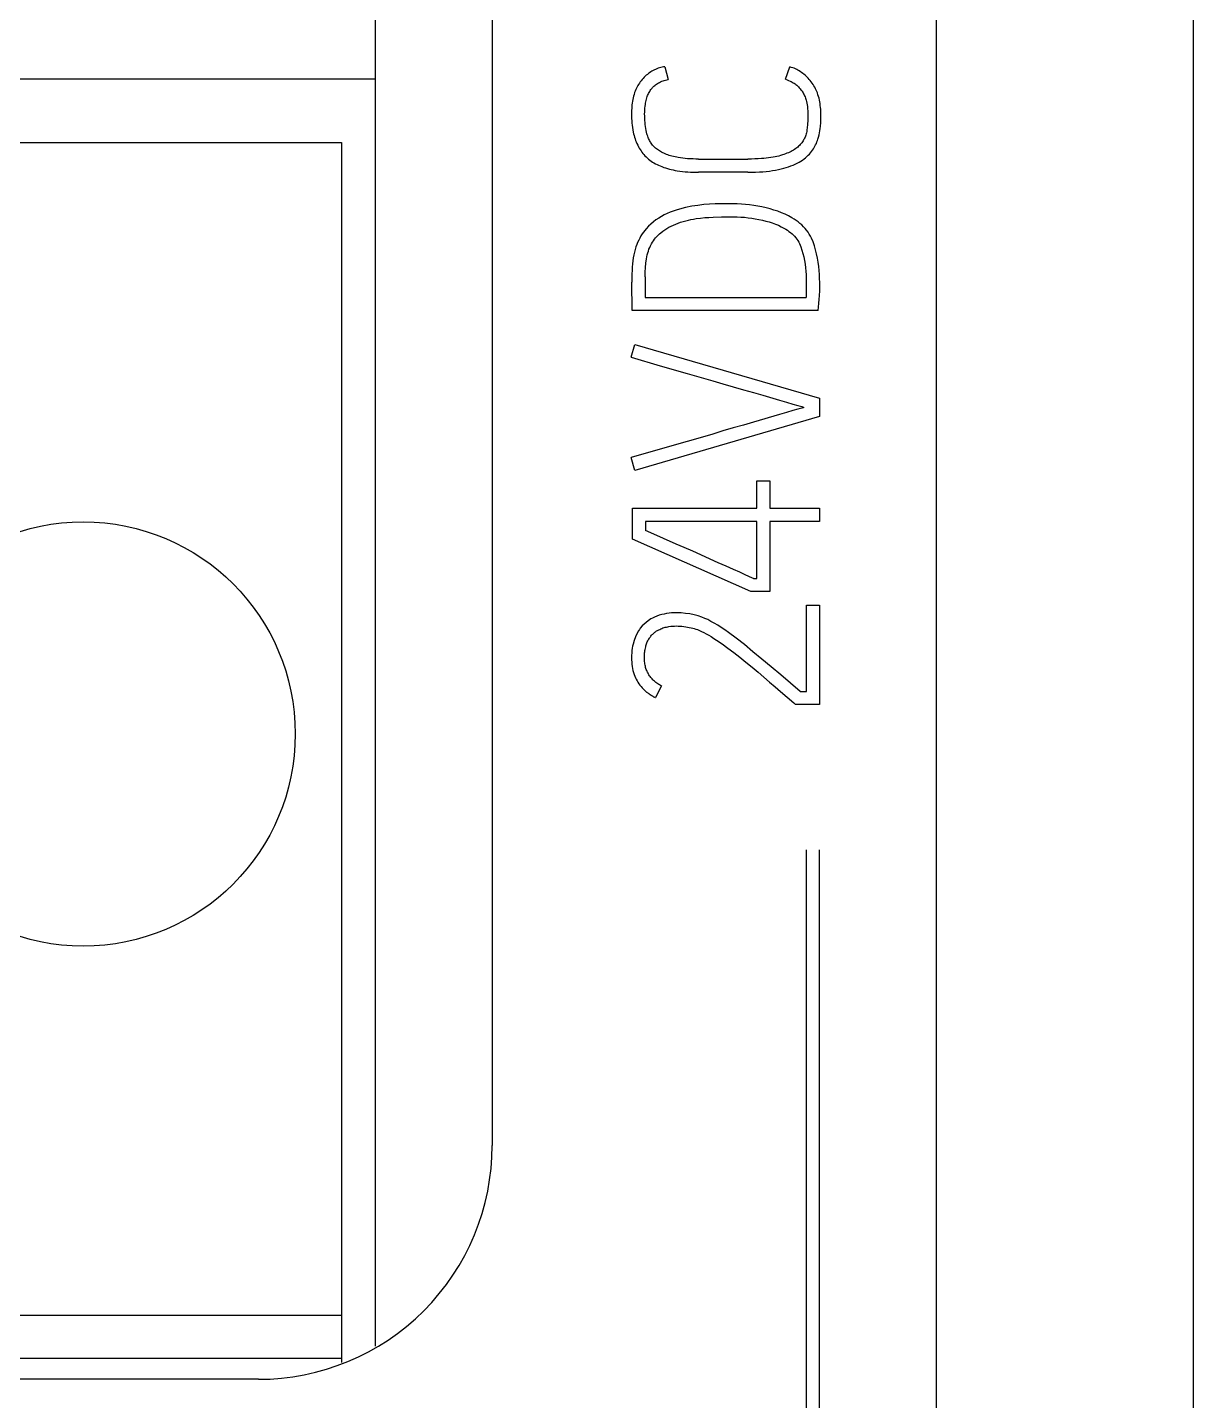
# Model space of a CAD drawing. Extents: x 867151 to 1787449, y -2071112 to -1028603.
# Drawn here: x 871248.47 to 871258.45, y -1032634.51 to -1032622.77 of the extents above; entities that cross this region are included whole.
import ezdxf

# ---------------------------------------------------------------- set-up
doc = ezdxf.new("R2010")
doc.units = 0
doc.header["$LTSCALE"] = 4
doc.header["$MEASUREMENT"] = 0
doc.layers.get('0').update_dxf_attribs({"linetype": 'CONTINUOUS'})
doc.layers.add('20000_FRONT_O', color=7, linetype='CONTINUOUS')

# ---------------------------------------------------------------- blocks, each defined once
blk = doc.blocks.new('A$C36C17930')
at = {"layer": '20000_FRONT_O', "color": 7, "linetype": 'Continuous'}
for p, q in [((45.001, 0.4), (45.001, 99.6)), ((39.001, 93.597), (39.001, 75.1)), ((42.801, 59.815), (42.801, 93.173)), ((38.001, 73.382), (38.001, 86.03)), ((38.001, 84.22), (9.001, 84.22)), ((40.283, 84.218), (40.275, 84.208)), ((40.292, 84.228), (40.283, 84.218)), ((40.301, 84.237), (40.292, 84.228)), ((40.31, 84.246), (40.301, 84.237)), ((40.319, 84.255), (40.31, 84.246)), ((40.329, 84.262), (40.319, 84.255)), ((40.338, 84.27), (40.329, 84.262)), ((40.347, 84.276), (40.338, 84.27)), ((40.357, 84.283), (40.347, 84.276)), ((40.367, 84.289), (40.357, 84.283)), ((40.377, 84.295), (40.367, 84.289)), ((40.388, 84.3), (40.377, 84.295)), ((40.398, 84.305), (40.388, 84.3)), ((40.409, 84.31), (40.398, 84.305)), ((40.42, 84.314), (40.409, 84.31)), ((40.432, 84.318), (40.42, 84.314)), ((40.443, 84.321), (40.432, 84.318)), ((40.455, 84.324), (40.443, 84.321)), ((40.467, 84.326), (40.455, 84.324)), ((40.479, 84.328), (40.467, 84.326)), ((40.479, 84.328), (40.505, 84.219)), ((40.484, 84.214), (40.494, 84.217)), ((40.494, 84.217), (40.505, 84.219)), ((41.51, 84.222), (41.548, 84.326)), ((41.51, 84.222), (41.524, 84.217)), ((41.524, 84.217), (41.537, 84.211)), ((41.56, 84.322), (41.548, 84.326)), ((41.572, 84.318), (41.56, 84.322)), ((41.583, 84.314), (41.572, 84.318)), ((41.595, 84.309), (41.583, 84.314)), ((41.606, 84.304), (41.595, 84.309)), ((41.617, 84.298), (41.606, 84.304)), ((41.627, 84.292), (41.617, 84.298)), ((41.638, 84.285), (41.627, 84.292)), ((41.648, 84.278), (41.638, 84.285)), ((41.658, 84.271), (41.648, 84.278)), ((41.667, 84.264), (41.658, 84.271)), ((41.677, 84.256), (41.667, 84.264)), ((41.686, 84.248), (41.677, 84.256)), ((41.695, 84.239), (41.686, 84.248)), ((41.704, 84.229), (41.695, 84.239)), ((41.714, 84.219), (41.704, 84.229)), ((41.722, 84.209), (41.714, 84.219)), ((40.219, 84.106), (40.214, 84.091)), ((40.224, 84.12), (40.219, 84.106)), ((40.229, 84.132), (40.224, 84.12)), ((40.234, 84.143), (40.229, 84.132)), ((40.24, 84.155), (40.234, 84.143)), ((40.247, 84.166), (40.24, 84.155)), ((40.253, 84.177), (40.247, 84.166)), ((40.26, 84.188), (40.253, 84.177)), ((40.268, 84.198), (40.26, 84.188)), ((40.275, 84.208), (40.268, 84.198)), ((40.334, 84.09), (40.338, 84.099)), ((40.338, 84.099), (40.343, 84.108)), ((40.343, 84.108), (40.348, 84.117)), ((40.348, 84.117), (40.353, 84.125)), ((40.353, 84.125), (40.358, 84.132)), ((40.358, 84.132), (40.363, 84.138)), ((40.363, 84.138), (40.368, 84.144)), ((40.368, 84.144), (40.373, 84.15)), ((40.373, 84.15), (40.379, 84.156)), ((40.379, 84.156), (40.385, 84.161)), ((40.385, 84.161), (40.391, 84.167)), ((40.391, 84.167), (40.399, 84.173)), ((40.399, 84.173), (40.407, 84.179)), ((40.407, 84.179), (40.416, 84.184)), ((40.416, 84.184), (40.424, 84.189)), ((40.424, 84.189), (40.433, 84.194)), ((40.433, 84.194), (40.442, 84.198)), ((40.442, 84.198), (40.452, 84.203)), ((40.452, 84.203), (40.463, 84.207)), ((40.463, 84.207), (40.473, 84.21)), ((40.473, 84.21), (40.484, 84.214)), ((41.537, 84.211), (41.55, 84.205)), ((41.55, 84.205), (41.559, 84.201)), ((41.559, 84.201), (41.568, 84.196)), ((41.568, 84.196), (41.576, 84.191)), ((41.576, 84.191), (41.584, 84.186)), ((41.584, 84.186), (41.592, 84.181)), ((41.592, 84.181), (41.599, 84.176)), ((41.599, 84.176), (41.606, 84.17)), ((41.606, 84.17), (41.613, 84.164)), ((41.613, 84.164), (41.621, 84.156)), ((41.621, 84.156), (41.628, 84.148)), ((41.628, 84.148), (41.636, 84.14)), ((41.636, 84.14), (41.642, 84.131)), ((41.642, 84.131), (41.649, 84.123)), ((41.649, 84.123), (41.655, 84.114)), ((41.655, 84.114), (41.66, 84.105)), ((41.66, 84.105), (41.665, 84.096)), ((41.731, 84.198), (41.722, 84.209)), ((41.739, 84.187), (41.731, 84.198)), ((41.746, 84.176), (41.739, 84.187)), ((41.753, 84.164), (41.746, 84.176)), ((41.76, 84.152), (41.753, 84.164)), ((41.767, 84.14), (41.76, 84.152)), ((41.772, 84.128), (41.767, 84.14)), ((41.778, 84.116), (41.772, 84.128)), ((41.783, 84.103), (41.778, 84.116)), ((41.788, 84.088), (41.783, 84.103)), ((40.195, 83.986), (40.194, 83.97)), ((40.196, 84.001), (40.195, 83.986)), ((40.198, 84.016), (40.196, 84.001)), ((40.2, 84.032), (40.198, 84.016)), ((40.203, 84.047), (40.2, 84.032)), ((40.206, 84.062), (40.203, 84.047)), ((40.21, 84.077), (40.206, 84.062)), ((40.214, 84.091), (40.21, 84.077)), ((40.307, 83.973), (40.309, 83.989)), ((40.309, 83.989), (40.311, 84.005)), ((40.311, 84.005), (40.313, 84.016)), ((40.313, 84.016), (40.315, 84.027)), ((40.315, 84.027), (40.317, 84.039)), ((40.317, 84.039), (40.32, 84.05)), ((40.32, 84.05), (40.323, 84.061)), ((40.323, 84.061), (40.327, 84.072)), ((40.327, 84.072), (40.33, 84.081)), ((40.33, 84.081), (40.334, 84.09)), ((41.665, 84.096), (41.67, 84.087)), ((41.67, 84.087), (41.674, 84.078)), ((41.674, 84.078), (41.678, 84.069)), ((41.678, 84.069), (41.682, 84.06)), ((41.682, 84.06), (41.685, 84.05)), ((41.685, 84.05), (41.688, 84.041)), ((41.688, 84.041), (41.69, 84.031)), ((41.69, 84.031), (41.693, 84.017)), ((41.693, 84.017), (41.696, 84.002)), ((41.696, 84.002), (41.697, 83.987)), ((41.697, 83.987), (41.699, 83.973)), ((41.793, 84.073), (41.788, 84.088)), ((41.797, 84.058), (41.793, 84.073)), ((41.8, 84.043), (41.797, 84.058)), ((41.803, 84.027), (41.8, 84.043)), ((41.806, 84.012), (41.803, 84.027)), ((41.808, 83.996), (41.806, 84.012)), ((41.809, 83.98), (41.808, 83.996)), ((41.811, 83.965), (41.809, 83.98)), ((40.193, 83.955), (40.192, 83.94)), ((40.192, 83.94), (40.192, 83.924)), ((40.192, 83.924), (40.192, 83.905)), ((40.192, 83.905), (40.193, 83.885)), ((40.194, 83.97), (40.193, 83.955)), ((40.193, 83.885), (40.194, 83.865)), ((40.194, 83.865), (40.196, 83.846)), ((40.305, 83.924), (40.306, 83.94)), ((40.306, 83.906), (40.305, 83.924)), ((40.306, 83.957), (40.307, 83.973)), ((40.306, 83.94), (40.306, 83.957)), ((40.306, 83.887), (40.306, 83.906)), ((40.307, 83.868), (40.306, 83.887)), ((40.309, 83.851), (40.307, 83.868)), ((41.7, 83.874), (41.698, 83.83)), ((41.699, 83.973), (41.701, 83.945)), ((41.701, 83.896), (41.7, 83.874)), ((41.701, 83.945), (41.701, 83.918)), ((41.701, 83.918), (41.701, 83.896)), ((41.812, 83.949), (41.811, 83.965)), ((41.811, 83.852), (41.812, 83.886)), ((41.812, 83.933), (41.812, 83.949)), ((41.812, 83.918), (41.812, 83.933)), ((41.812, 83.886), (41.812, 83.918)), ((40.196, 83.846), (40.198, 83.827)), ((40.198, 83.827), (40.2, 83.807)), ((40.2, 83.807), (40.204, 83.788)), ((40.204, 83.788), (40.207, 83.769)), ((40.207, 83.769), (40.211, 83.754)), ((40.211, 83.754), (40.214, 83.74)), ((40.31, 83.833), (40.309, 83.851)), ((40.312, 83.816), (40.31, 83.833)), ((40.315, 83.799), (40.312, 83.816)), ((40.318, 83.783), (40.315, 83.799)), ((40.321, 83.767), (40.318, 83.783)), ((40.324, 83.755), (40.321, 83.767)), ((40.327, 83.744), (40.324, 83.755)), ((41.687, 83.753), (41.684, 83.742)), ((41.69, 83.763), (41.687, 83.753)), ((41.692, 83.774), (41.69, 83.763)), ((41.694, 83.786), (41.692, 83.774)), ((41.696, 83.808), (41.694, 83.786)), ((41.698, 83.83), (41.696, 83.808)), ((41.798, 83.744), (41.802, 83.762)), ((41.802, 83.762), (41.805, 83.78)), ((41.805, 83.78), (41.807, 83.798)), ((41.807, 83.798), (41.809, 83.817)), ((41.809, 83.817), (41.811, 83.852)), ((9.291, 83.68), (37.711, 83.68)), ((37.711, 83.68), (37.711, 73.243)), ((40.214, 83.74), (40.218, 83.726)), ((40.218, 83.726), (40.223, 83.711)), ((40.223, 83.711), (40.228, 83.697)), ((40.228, 83.697), (40.233, 83.684)), ((40.233, 83.684), (40.239, 83.67)), ((40.239, 83.67), (40.246, 83.656)), ((40.246, 83.656), (40.252, 83.643)), ((40.252, 83.643), (40.259, 83.631)), ((40.259, 83.631), (40.266, 83.62)), ((40.331, 83.733), (40.327, 83.744)), ((40.335, 83.722), (40.331, 83.733)), ((40.339, 83.713), (40.335, 83.722)), ((40.343, 83.705), (40.339, 83.713)), ((40.347, 83.697), (40.343, 83.705)), ((40.352, 83.689), (40.347, 83.697)), ((40.356, 83.681), (40.352, 83.689)), ((40.362, 83.673), (40.356, 83.681)), ((40.367, 83.666), (40.362, 83.673)), ((40.373, 83.658), (40.367, 83.666)), ((40.379, 83.651), (40.373, 83.658)), ((40.385, 83.645), (40.379, 83.651)), ((40.392, 83.638), (40.385, 83.645)), ((40.399, 83.631), (40.392, 83.638)), ((40.407, 83.625), (40.399, 83.631)), ((41.598, 83.628), (41.588, 83.621)), ((41.607, 83.634), (41.598, 83.628)), ((41.615, 83.641), (41.607, 83.634)), ((41.622, 83.648), (41.615, 83.641)), ((41.63, 83.655), (41.622, 83.648)), ((41.637, 83.662), (41.63, 83.655)), ((41.643, 83.67), (41.637, 83.662)), ((41.649, 83.677), (41.643, 83.67)), ((41.655, 83.685), (41.649, 83.677)), ((41.66, 83.693), (41.655, 83.685)), ((41.665, 83.701), (41.66, 83.693)), ((41.669, 83.709), (41.665, 83.701)), ((41.673, 83.717), (41.669, 83.709)), ((41.677, 83.725), (41.673, 83.717)), ((41.681, 83.733), (41.677, 83.725)), ((41.684, 83.742), (41.681, 83.733)), ((41.749, 83.625), (41.756, 83.637)), ((41.756, 83.637), (41.762, 83.648)), ((41.762, 83.648), (41.768, 83.66)), ((41.768, 83.66), (41.774, 83.672)), ((41.774, 83.672), (41.779, 83.684)), ((41.779, 83.684), (41.784, 83.696)), ((41.784, 83.696), (41.788, 83.708)), ((41.788, 83.708), (41.793, 83.726)), ((41.793, 83.726), (41.798, 83.744)), ((40.266, 83.62), (40.274, 83.608)), ((40.274, 83.608), (40.282, 83.597)), ((40.282, 83.597), (40.29, 83.586)), ((40.29, 83.586), (40.299, 83.576)), ((40.299, 83.576), (40.308, 83.566)), ((40.308, 83.566), (40.318, 83.556)), ((40.318, 83.556), (40.328, 83.547)), ((40.328, 83.547), (40.338, 83.538)), ((40.338, 83.538), (40.35, 83.529)), ((40.35, 83.529), (40.361, 83.52)), ((40.361, 83.52), (40.373, 83.512)), ((40.373, 83.512), (40.385, 83.505)), ((40.415, 83.619), (40.407, 83.625)), ((40.423, 83.613), (40.415, 83.619)), ((40.431, 83.607), (40.423, 83.613)), ((40.441, 83.602), (40.431, 83.607)), ((40.45, 83.596), (40.441, 83.602)), ((40.46, 83.592), (40.45, 83.596)), ((40.469, 83.587), (40.46, 83.592)), ((40.48, 83.582), (40.469, 83.587)), ((40.491, 83.578), (40.48, 83.582)), ((40.502, 83.573), (40.491, 83.578)), ((40.514, 83.569), (40.502, 83.573)), ((40.525, 83.566), (40.514, 83.569)), ((40.538, 83.562), (40.525, 83.566)), ((40.552, 83.559), (40.538, 83.562)), ((40.565, 83.556), (40.552, 83.559)), ((40.579, 83.553), (40.565, 83.556)), ((40.592, 83.55), (40.579, 83.553)), ((40.613, 83.547), (40.592, 83.55)), ((40.633, 83.545), (40.613, 83.547)), ((40.653, 83.543), (40.633, 83.545)), ((40.673, 83.541), (40.653, 83.543)), ((40.697, 83.54), (40.673, 83.541)), ((40.72, 83.539), (40.697, 83.54)), ((40.744, 83.538), (40.72, 83.539)), ((40.767, 83.538), (40.744, 83.538)), ((40.767, 83.538), (41.189, 83.538)), ((41.218, 83.538), (41.189, 83.538)), ((41.247, 83.539), (41.218, 83.538)), ((41.277, 83.54), (41.247, 83.539)), ((41.306, 83.542), (41.277, 83.54)), ((41.326, 83.543), (41.306, 83.542)), ((41.346, 83.545), (41.326, 83.543)), ((41.365, 83.548), (41.346, 83.545)), ((41.385, 83.55), (41.365, 83.548)), ((41.405, 83.553), (41.385, 83.55)), ((41.421, 83.556), (41.405, 83.553)), ((41.437, 83.56), (41.421, 83.556)), ((41.452, 83.564), (41.437, 83.56)), ((41.468, 83.568), (41.452, 83.564)), ((41.484, 83.573), (41.468, 83.568)), ((41.497, 83.577), (41.484, 83.573)), ((41.51, 83.582), (41.497, 83.577)), ((41.522, 83.587), (41.51, 83.582)), ((41.535, 83.592), (41.522, 83.587)), ((41.547, 83.598), (41.535, 83.592)), ((41.558, 83.603), (41.547, 83.598)), ((41.568, 83.609), (41.558, 83.603)), ((41.578, 83.615), (41.568, 83.609)), ((41.588, 83.621), (41.578, 83.615)), ((41.61, 83.503), (41.627, 83.511)), ((41.627, 83.511), (41.642, 83.52)), ((41.642, 83.52), (41.656, 83.529)), ((41.656, 83.529), (41.67, 83.539)), ((41.67, 83.539), (41.682, 83.549)), ((41.682, 83.549), (41.694, 83.559)), ((41.694, 83.559), (41.705, 83.57)), ((41.705, 83.57), (41.715, 83.58)), ((41.715, 83.58), (41.725, 83.591)), ((41.725, 83.591), (41.733, 83.602)), ((41.733, 83.602), (41.741, 83.614)), ((41.741, 83.614), (41.749, 83.625)), ((40.385, 83.505), (40.398, 83.498)), ((40.398, 83.498), (40.411, 83.491)), ((40.411, 83.491), (40.424, 83.485)), ((40.424, 83.485), (40.437, 83.479)), ((40.437, 83.479), (40.452, 83.473)), ((40.452, 83.473), (40.468, 83.467)), ((40.468, 83.467), (40.484, 83.462)), ((40.484, 83.462), (40.5, 83.457)), ((40.5, 83.457), (40.517, 83.452)), ((40.517, 83.452), (40.533, 83.448)), ((40.533, 83.448), (40.55, 83.445)), ((40.55, 83.445), (40.566, 83.441)), ((40.566, 83.441), (40.583, 83.438)), ((40.583, 83.438), (40.606, 83.435)), ((40.606, 83.435), (40.629, 83.432)), ((40.629, 83.432), (40.652, 83.43)), ((40.652, 83.43), (40.675, 83.428)), ((40.675, 83.428), (40.698, 83.427)), ((40.698, 83.427), (40.721, 83.426)), ((40.721, 83.426), (40.744, 83.425)), ((40.744, 83.425), (40.767, 83.425)), ((41.189, 83.425), (40.767, 83.425)), ((41.189, 83.425), (41.221, 83.425)), ((41.221, 83.425), (41.254, 83.426)), ((41.254, 83.426), (41.287, 83.428)), ((41.287, 83.428), (41.316, 83.429)), ((41.316, 83.429), (41.345, 83.432)), ((41.345, 83.432), (41.374, 83.435)), ((41.374, 83.435), (41.4, 83.439)), ((41.4, 83.439), (41.425, 83.443)), ((41.425, 83.443), (41.451, 83.448)), ((41.451, 83.448), (41.473, 83.453)), ((41.473, 83.453), (41.495, 83.459)), ((41.495, 83.459), (41.517, 83.466)), ((41.517, 83.466), (41.537, 83.472)), ((41.537, 83.472), (41.557, 83.479)), ((41.557, 83.479), (41.576, 83.487)), ((41.576, 83.487), (41.593, 83.494)), ((41.593, 83.494), (41.61, 83.503)), ((40.449, 83.047), (40.425, 83.032)), ((40.473, 83.06), (40.449, 83.047)), ((40.498, 83.072), (40.473, 83.06)), ((40.523, 83.083), (40.498, 83.072)), ((40.549, 83.093), (40.523, 83.083)), ((40.575, 83.102), (40.549, 83.093)), ((40.602, 83.11), (40.575, 83.102)), ((40.655, 83.123), (40.602, 83.11)), ((40.708, 83.134), (40.655, 83.123)), ((40.76, 83.142), (40.708, 83.134)), ((40.811, 83.148), (40.76, 83.142)), ((40.86, 83.152), (40.811, 83.148)), ((40.855, 83.039), (40.892, 83.042)), ((40.908, 83.154), (40.86, 83.152)), ((40.892, 83.042), (40.963, 83.044)), ((40.952, 83.155), (40.908, 83.154)), ((40.993, 83.156), (40.952, 83.155)), ((40.963, 83.044), (41.033, 83.045)), ((41.029, 83.156), (40.993, 83.156)), ((41.063, 83.156), (41.029, 83.156)), ((41.033, 83.045), (41.064, 83.045)), ((41.098, 83.155), (41.063, 83.156)), ((41.064, 83.045), (41.096, 83.044)), ((41.096, 83.044), (41.127, 83.042)), ((41.133, 83.153), (41.098, 83.155)), ((41.127, 83.042), (41.158, 83.04)), ((41.167, 83.15), (41.133, 83.153)), ((41.158, 83.04), (41.19, 83.036)), ((41.203, 83.146), (41.167, 83.15)), ((41.239, 83.141), (41.203, 83.146)), ((41.274, 83.135), (41.239, 83.141)), ((41.309, 83.128), (41.274, 83.135)), ((41.344, 83.121), (41.309, 83.128)), ((41.378, 83.112), (41.344, 83.121)), ((41.411, 83.102), (41.378, 83.112)), ((41.444, 83.091), (41.411, 83.102)), ((41.476, 83.079), (41.444, 83.091)), ((41.507, 83.066), (41.476, 83.079)), ((41.536, 83.051), (41.507, 83.066)), ((41.565, 83.035), (41.536, 83.051)), ((40.306, 82.928), (40.294, 82.912)), ((40.319, 82.942), (40.306, 82.928)), ((40.338, 82.963), (40.319, 82.942)), ((40.359, 82.982), (40.338, 82.963)), ((40.38, 83), (40.359, 82.982)), ((40.402, 83.017), (40.38, 83)), ((40.425, 83.032), (40.402, 83.017)), ((40.46, 82.921), (40.477, 82.932)), ((40.477, 82.932), (40.494, 82.943)), ((40.494, 82.943), (40.513, 82.954)), ((40.513, 82.954), (40.532, 82.964)), ((40.532, 82.964), (40.551, 82.973)), ((40.551, 82.973), (40.571, 82.982)), ((40.571, 82.982), (40.592, 82.989)), ((40.592, 82.989), (40.613, 82.997)), ((40.613, 82.997), (40.635, 83.003)), ((40.635, 83.003), (40.657, 83.009)), ((40.657, 83.009), (40.679, 83.015)), ((40.679, 83.015), (40.701, 83.02)), ((40.701, 83.02), (40.724, 83.024)), ((40.724, 83.024), (40.747, 83.028)), ((40.747, 83.028), (40.783, 83.033)), ((40.783, 83.033), (40.819, 83.037)), ((40.819, 83.037), (40.855, 83.039)), ((41.19, 83.036), (41.221, 83.032)), ((41.221, 83.032), (41.252, 83.027)), ((41.252, 83.027), (41.282, 83.022)), ((41.282, 83.022), (41.312, 83.015)), ((41.312, 83.015), (41.341, 83.008)), ((41.341, 83.008), (41.369, 83)), ((41.369, 83), (41.397, 82.991)), ((41.397, 82.991), (41.424, 82.982)), ((41.424, 82.982), (41.45, 82.971)), ((41.45, 82.971), (41.474, 82.959)), ((41.474, 82.959), (41.497, 82.947)), ((41.497, 82.947), (41.512, 82.938)), ((41.512, 82.938), (41.526, 82.929)), ((41.526, 82.929), (41.54, 82.919)), ((41.583, 83.024), (41.565, 83.035)), ((41.601, 83.012), (41.583, 83.024)), ((41.618, 83), (41.601, 83.012)), ((41.634, 82.987), (41.618, 83)), ((41.65, 82.974), (41.634, 82.987)), ((41.665, 82.959), (41.65, 82.974)), ((41.678, 82.945), (41.665, 82.959)), ((41.691, 82.929), (41.678, 82.945)), ((41.703, 82.913), (41.691, 82.929)), ((40.237, 82.806), (40.23, 82.786)), ((40.245, 82.825), (40.237, 82.806)), ((40.254, 82.845), (40.245, 82.825)), ((40.263, 82.862), (40.254, 82.845)), ((40.273, 82.88), (40.263, 82.862)), ((40.283, 82.897), (40.273, 82.88)), ((40.294, 82.912), (40.283, 82.897)), ((40.355, 82.797), (40.363, 82.812)), ((40.363, 82.812), (40.371, 82.826)), ((40.371, 82.826), (40.38, 82.839)), ((40.38, 82.839), (40.389, 82.852)), ((40.389, 82.852), (40.399, 82.865)), ((40.399, 82.865), (40.409, 82.876)), ((40.409, 82.876), (40.42, 82.887)), ((40.42, 82.887), (40.431, 82.898)), ((40.431, 82.898), (40.443, 82.908)), ((40.443, 82.908), (40.46, 82.921)), ((41.54, 82.919), (41.553, 82.909)), ((41.553, 82.909), (41.566, 82.899)), ((41.566, 82.899), (41.578, 82.888)), ((41.578, 82.888), (41.588, 82.877)), ((41.588, 82.877), (41.598, 82.865)), ((41.598, 82.865), (41.607, 82.853)), ((41.607, 82.853), (41.616, 82.841)), ((41.616, 82.841), (41.623, 82.828)), ((41.623, 82.828), (41.63, 82.815)), ((41.63, 82.815), (41.636, 82.801)), ((41.714, 82.896), (41.703, 82.913)), ((41.723, 82.879), (41.714, 82.896)), ((41.732, 82.861), (41.723, 82.879)), ((41.746, 82.829), (41.732, 82.861)), ((41.758, 82.796), (41.746, 82.829)), ((40.207, 82.694), (40.204, 82.668)), ((40.212, 82.718), (40.207, 82.694)), ((40.217, 82.741), (40.212, 82.718)), ((40.223, 82.764), (40.217, 82.741)), ((40.23, 82.786), (40.223, 82.764)), ((40.32, 82.685), (40.323, 82.702)), ((40.323, 82.702), (40.327, 82.719)), ((40.327, 82.719), (40.332, 82.735)), ((40.332, 82.735), (40.337, 82.75)), ((40.337, 82.75), (40.342, 82.766)), ((40.342, 82.766), (40.349, 82.782)), ((40.349, 82.782), (40.355, 82.797)), ((41.636, 82.801), (41.641, 82.788)), ((41.641, 82.788), (41.651, 82.759)), ((41.651, 82.759), (41.659, 82.73)), ((41.659, 82.73), (41.666, 82.701)), ((41.666, 82.701), (41.672, 82.67)), ((41.768, 82.761), (41.758, 82.796)), ((41.776, 82.726), (41.768, 82.761)), ((41.783, 82.69), (41.776, 82.726)), ((41.789, 82.655), (41.783, 82.69)), ((40.197, 82.577), (40.196, 82.564)), ((40.198, 82.601), (40.197, 82.59)), ((40.197, 82.59), (40.197, 82.577)), ((40.199, 82.611), (40.198, 82.601)), ((40.2, 82.632), (40.199, 82.622)), ((40.199, 82.622), (40.199, 82.611)), ((40.201, 82.643), (40.2, 82.632)), ((40.204, 82.668), (40.201, 82.643)), ((40.31, 82.57), (40.312, 82.61)), ((40.31, 82.531), (40.31, 82.57)), ((40.312, 82.61), (40.315, 82.648)), ((40.315, 82.648), (40.32, 82.685)), ((41.672, 82.67), (41.677, 82.639)), ((41.677, 82.639), (41.681, 82.608)), ((41.681, 82.608), (41.684, 82.578)), ((41.684, 82.578), (41.686, 82.547)), ((41.794, 82.62), (41.789, 82.655)), ((41.797, 82.584), (41.794, 82.62)), ((41.8, 82.549), (41.797, 82.584)), ((40.195, 82.507), (40.194, 82.497)), ((40.194, 82.497), (40.194, 82.486)), ((40.197, 82.242), (40.194, 82.486)), ((40.196, 82.551), (40.195, 82.538)), ((40.195, 82.538), (40.195, 82.528)), ((40.195, 82.528), (40.195, 82.517)), ((40.195, 82.517), (40.195, 82.507)), ((40.196, 82.564), (40.196, 82.551)), ((40.31, 82.531), (40.31, 82.355)), ((41.686, 82.547), (41.687, 82.518)), ((41.687, 82.518), (41.688, 82.489)), ((41.688, 82.489), (41.688, 82.462)), ((41.688, 82.462), (41.688, 82.403)), ((41.802, 82.516), (41.8, 82.549)), ((41.803, 82.483), (41.802, 82.516)), ((41.803, 82.453), (41.803, 82.483)), ((41.803, 82.41), (41.803, 82.453)), ((40.31, 82.355), (41.686, 82.355)), ((41.687, 82.364), (41.686, 82.361)), ((41.686, 82.361), (41.686, 82.358)), ((41.686, 82.358), (41.686, 82.355)), ((41.688, 82.382), (41.687, 82.379)), ((41.687, 82.379), (41.687, 82.376)), ((41.687, 82.376), (41.687, 82.373)), ((41.687, 82.373), (41.687, 82.369)), ((41.687, 82.369), (41.687, 82.367)), ((41.687, 82.367), (41.687, 82.364)), ((41.688, 82.403), (41.688, 82.399)), ((41.688, 82.399), (41.688, 82.394)), ((41.688, 82.394), (41.688, 82.39)), ((41.688, 82.39), (41.688, 82.385)), ((41.688, 82.385), (41.688, 82.382)), ((41.796, 82.304), (41.799, 82.336)), ((41.799, 82.336), (41.801, 82.372)), ((41.801, 82.372), (41.803, 82.41)), ((41.79, 82.242), (40.197, 82.242)), ((41.79, 82.242), (41.793, 82.272)), ((41.793, 82.272), (41.796, 82.304)), ((40.19, 81.843), (40.221, 81.951)), ((40.221, 81.951), (41.801, 81.492)), ((40.19, 81.843), (40.438, 81.77)), ((40.438, 81.77), (40.67, 81.703)), ((40.67, 81.703), (40.887, 81.641)), ((40.887, 81.641), (40.975, 81.616)), ((40.975, 81.616), (41.063, 81.59)), ((41.063, 81.59), (41.151, 81.565)), ((41.151, 81.565), (41.236, 81.541)), ((41.236, 81.541), (41.315, 81.517)), ((41.315, 81.517), (41.458, 81.475)), ((41.458, 81.475), (41.519, 81.457)), ((41.519, 81.457), (41.573, 81.442)), ((41.573, 81.442), (41.617, 81.43)), ((41.617, 81.399), (41.573, 81.386)), ((41.617, 81.43), (41.649, 81.42)), ((41.649, 81.408), (41.617, 81.399)), ((41.649, 81.42), (41.668, 81.414)), ((41.668, 81.414), (41.649, 81.408)), ((41.801, 81.492), (41.801, 81.337)), ((41.801, 81.337), (40.221, 80.875)), ((41.236, 81.288), (41.151, 81.263)), ((41.458, 81.352), (41.236, 81.288)), ((41.519, 81.37), (41.458, 81.352)), ((41.573, 81.386), (41.519, 81.37)), ((40.887, 81.186), (40.779, 81.154)), ((40.975, 81.212), (40.887, 81.186)), ((41.063, 81.238), (40.975, 81.212)), ((41.151, 81.263), (41.063, 81.238)), ((40.438, 81.056), (40.19, 80.984)), ((40.67, 81.123), (40.438, 81.056)), ((40.779, 81.154), (40.67, 81.123)), ((40.221, 80.875), (40.19, 80.984)), ((41.266, 80.551), (41.266, 80.786)), ((41.266, 80.786), (41.377, 80.786)), ((41.377, 80.786), (41.377, 80.551)), ((40.201, 80.287), (40.201, 80.551)), ((40.201, 80.551), (41.266, 80.551)), ((41.377, 80.551), (41.801, 80.551)), ((41.801, 80.551), (41.801, 80.438)), ((40.312, 80.438), (40.312, 80.36)), ((41.266, 80.438), (40.312, 80.438)), ((40.358, 80.34), (40.312, 80.36)), ((40.575, 80.245), (40.358, 80.34)), ((41.266, 79.95), (41.266, 80.438)), ((41.377, 80.438), (41.377, 79.839)), ((41.801, 80.438), (41.377, 80.438)), ((41.213, 79.839), (40.201, 80.287)), ((40.644, 80.215), (40.575, 80.245)), ((40.716, 80.183), (40.644, 80.215)), ((40.935, 80.085), (40.716, 80.183)), ((41.002, 80.055), (40.935, 80.085)), ((41.064, 80.028), (41.002, 80.055)), ((41.119, 80.003), (41.064, 80.028)), ((41.166, 79.982), (41.119, 80.003)), ((41.228, 79.954), (41.166, 79.982)), ((41.237, 79.95), (41.228, 79.954)), ((41.237, 79.95), (41.266, 79.95)), ((41.377, 79.839), (41.213, 79.839)), ((40.43, 79.635), (40.41, 79.628)), ((40.451, 79.641), (40.43, 79.635)), ((40.472, 79.646), (40.451, 79.641)), ((40.493, 79.65), (40.472, 79.646)), ((40.514, 79.653), (40.493, 79.65)), ((40.536, 79.655), (40.514, 79.653)), ((40.557, 79.656), (40.536, 79.655)), ((40.578, 79.657), (40.557, 79.656)), ((40.617, 79.656), (40.578, 79.657)), ((40.654, 79.652), (40.617, 79.656)), ((40.692, 79.647), (40.654, 79.652)), ((40.728, 79.639), (40.692, 79.647)), ((40.762, 79.63), (40.728, 79.639)), ((41.69, 78.982), (41.69, 79.723)), ((41.69, 79.723), (41.801, 79.723)), ((41.801, 79.723), (41.801, 78.871)), ((40.268, 79.525), (40.26, 79.514)), ((40.284, 79.544), (40.268, 79.525)), ((40.301, 79.56), (40.284, 79.544)), ((40.318, 79.575), (40.301, 79.56)), ((40.334, 79.588), (40.318, 79.575)), ((40.346, 79.596), (40.334, 79.588)), ((40.358, 79.604), (40.346, 79.596)), ((40.371, 79.611), (40.358, 79.604)), ((40.39, 79.62), (40.371, 79.611)), ((40.41, 79.628), (40.39, 79.62)), ((40.434, 79.515), (40.443, 79.52)), ((40.443, 79.52), (40.452, 79.523)), ((40.452, 79.523), (40.462, 79.527)), ((40.462, 79.527), (40.472, 79.53)), ((40.472, 79.53), (40.482, 79.533)), ((40.482, 79.533), (40.492, 79.535)), ((40.492, 79.535), (40.502, 79.537)), ((40.502, 79.537), (40.513, 79.539)), ((40.513, 79.539), (40.528, 79.541)), ((40.528, 79.541), (40.544, 79.542)), ((40.544, 79.542), (40.56, 79.543)), ((40.56, 79.543), (40.576, 79.544)), ((40.576, 79.544), (40.592, 79.543)), ((40.592, 79.543), (40.608, 79.543)), ((40.608, 79.543), (40.624, 79.541)), ((40.624, 79.541), (40.64, 79.54)), ((40.64, 79.54), (40.656, 79.537)), ((40.656, 79.537), (40.672, 79.535)), ((40.672, 79.535), (40.687, 79.532)), ((40.687, 79.532), (40.702, 79.528)), ((40.702, 79.528), (40.716, 79.525)), ((40.716, 79.525), (40.73, 79.521)), ((40.73, 79.521), (40.743, 79.517)), ((40.743, 79.517), (40.756, 79.513)), ((40.794, 79.619), (40.762, 79.63)), ((40.819, 79.609), (40.794, 79.619)), ((40.845, 79.598), (40.819, 79.609)), ((40.872, 79.583), (40.845, 79.598)), ((40.9, 79.568), (40.872, 79.583)), ((40.93, 79.55), (40.9, 79.568)), ((40.959, 79.531), (40.93, 79.55)), ((40.991, 79.51), (40.959, 79.531)), ((40.215, 79.421), (40.206, 79.388)), ((40.226, 79.451), (40.215, 79.421)), ((40.239, 79.478), (40.226, 79.451)), ((40.253, 79.503), (40.239, 79.478)), ((40.26, 79.514), (40.253, 79.503)), ((40.322, 79.391), (40.325, 79.399)), ((40.325, 79.399), (40.328, 79.407)), ((40.328, 79.407), (40.332, 79.416)), ((40.332, 79.416), (40.336, 79.424)), ((40.336, 79.424), (40.341, 79.432)), ((40.341, 79.432), (40.346, 79.439)), ((40.346, 79.439), (40.35, 79.446)), ((40.35, 79.446), (40.355, 79.452)), ((40.355, 79.452), (40.359, 79.458)), ((40.359, 79.458), (40.364, 79.464)), ((40.364, 79.464), (40.37, 79.47)), ((40.37, 79.47), (40.375, 79.475)), ((40.375, 79.475), (40.381, 79.48)), ((40.381, 79.48), (40.386, 79.485)), ((40.386, 79.485), (40.392, 79.49)), ((40.392, 79.49), (40.399, 79.495)), ((40.399, 79.495), (40.407, 79.501)), ((40.407, 79.501), (40.416, 79.506)), ((40.416, 79.506), (40.425, 79.511)), ((40.425, 79.511), (40.434, 79.515)), ((40.756, 79.513), (40.768, 79.508)), ((40.768, 79.508), (40.78, 79.503)), ((40.78, 79.503), (40.792, 79.498)), ((40.792, 79.498), (40.812, 79.488)), ((40.812, 79.488), (40.831, 79.478)), ((40.831, 79.478), (40.853, 79.466)), ((40.853, 79.466), (40.875, 79.453)), ((40.875, 79.453), (40.898, 79.438)), ((40.898, 79.438), (40.921, 79.423)), ((40.921, 79.423), (40.968, 79.391)), ((41.022, 79.488), (40.991, 79.51)), ((41.089, 79.439), (41.022, 79.488)), ((41.159, 79.384), (41.089, 79.439)), ((40.193, 79.292), (40.192, 79.271)), ((40.194, 79.313), (40.193, 79.292)), ((40.196, 79.333), (40.194, 79.313)), ((40.198, 79.353), (40.196, 79.333)), ((40.201, 79.371), (40.198, 79.353)), ((40.206, 79.388), (40.201, 79.371)), ((40.303, 79.281), (40.304, 79.292)), ((40.303, 79.271), (40.303, 79.281)), ((40.304, 79.302), (40.305, 79.313)), ((40.304, 79.292), (40.304, 79.302)), ((40.305, 79.313), (40.306, 79.323)), ((40.306, 79.323), (40.308, 79.334)), ((40.308, 79.334), (40.309, 79.344)), ((40.309, 79.344), (40.311, 79.354)), ((40.311, 79.354), (40.314, 79.365)), ((40.314, 79.365), (40.316, 79.373)), ((40.316, 79.373), (40.319, 79.382)), ((40.319, 79.382), (40.322, 79.391)), ((40.968, 79.391), (41.018, 79.355)), ((41.018, 79.355), (41.068, 79.317)), ((41.068, 79.317), (41.12, 79.277)), ((41.232, 79.324), (41.159, 79.384)), ((41.308, 79.261), (41.232, 79.324)), ((40.192, 79.271), (40.193, 79.253)), ((40.193, 79.253), (40.194, 79.235)), ((40.194, 79.235), (40.195, 79.216)), ((40.195, 79.216), (40.198, 79.198)), ((40.198, 79.198), (40.201, 79.181)), ((40.201, 79.181), (40.205, 79.163)), ((40.303, 79.261), (40.303, 79.271)), ((40.304, 79.25), (40.303, 79.261)), ((40.305, 79.24), (40.304, 79.25)), ((40.306, 79.23), (40.305, 79.24)), ((40.307, 79.22), (40.306, 79.23)), ((40.309, 79.21), (40.307, 79.22)), ((40.311, 79.2), (40.309, 79.21)), ((40.313, 79.19), (40.311, 79.2)), ((40.316, 79.181), (40.313, 79.19)), ((40.319, 79.171), (40.316, 79.181)), ((40.323, 79.163), (40.319, 79.171)), ((41.12, 79.277), (41.172, 79.234)), ((41.172, 79.234), (41.224, 79.191)), ((41.224, 79.191), (41.275, 79.148)), ((41.387, 79.194), (41.308, 79.261)), ((41.469, 79.125), (41.387, 79.194)), ((40.205, 79.163), (40.209, 79.146)), ((40.209, 79.146), (40.215, 79.128)), ((40.215, 79.128), (40.221, 79.115)), ((40.221, 79.115), (40.227, 79.101)), ((40.227, 79.101), (40.233, 79.088)), ((40.233, 79.088), (40.24, 79.075)), ((40.24, 79.075), (40.248, 79.062)), ((40.248, 79.062), (40.256, 79.05)), ((40.256, 79.05), (40.265, 79.038)), ((40.326, 79.155), (40.323, 79.163)), ((40.33, 79.148), (40.326, 79.155)), ((40.334, 79.14), (40.33, 79.148)), ((40.338, 79.133), (40.334, 79.14)), ((40.342, 79.125), (40.338, 79.133)), ((40.347, 79.118), (40.342, 79.125)), ((40.352, 79.111), (40.347, 79.118)), ((40.357, 79.104), (40.352, 79.111)), ((40.363, 79.098), (40.357, 79.104)), ((40.368, 79.091), (40.363, 79.098)), ((40.375, 79.084), (40.368, 79.091)), ((40.381, 79.078), (40.375, 79.084)), ((40.388, 79.072), (40.381, 79.078)), ((40.395, 79.066), (40.388, 79.072)), ((40.402, 79.06), (40.395, 79.066)), ((40.41, 79.054), (40.402, 79.06)), ((40.418, 79.049), (40.41, 79.054)), ((40.425, 79.044), (40.418, 79.049)), ((41.275, 79.148), (41.325, 79.105)), ((41.325, 79.105), (41.374, 79.064)), ((41.374, 79.064), (41.421, 79.024)), ((41.552, 79.054), (41.469, 79.125)), ((41.637, 78.982), (41.552, 79.054)), ((40.265, 79.038), (40.274, 79.026)), ((40.274, 79.026), (40.284, 79.015)), ((40.284, 79.015), (40.298, 79)), ((40.298, 79), (40.313, 78.987)), ((40.313, 78.987), (40.316, 78.984)), ((40.316, 78.984), (40.319, 78.982)), ((40.319, 78.982), (40.322, 78.979)), ((40.322, 78.979), (40.325, 78.977)), ((40.325, 78.977), (40.328, 78.974)), ((40.328, 78.974), (40.331, 78.972)), ((40.331, 78.972), (40.334, 78.97)), ((40.334, 78.97), (40.337, 78.967)), ((40.337, 78.967), (40.34, 78.965)), ((40.34, 78.965), (40.343, 78.963)), ((40.343, 78.963), (40.346, 78.961)), ((40.346, 78.961), (40.349, 78.959)), ((40.349, 78.959), (40.352, 78.957)), ((40.352, 78.957), (40.356, 78.955)), ((40.356, 78.955), (40.359, 78.953)), ((40.359, 78.953), (40.362, 78.951)), ((40.362, 78.951), (40.365, 78.949)), ((40.365, 78.949), (40.368, 78.947)), ((40.368, 78.947), (40.372, 78.945)), ((40.372, 78.945), (40.375, 78.943)), ((40.375, 78.943), (40.378, 78.941)), ((40.378, 78.941), (40.382, 78.939)), ((40.382, 78.939), (40.385, 78.938)), ((40.385, 78.938), (40.388, 78.936)), ((40.388, 78.936), (40.392, 78.934)), ((40.392, 78.934), (40.395, 78.933)), ((40.395, 78.933), (40.399, 78.931)), ((40.45, 79.031), (40.399, 78.931)), ((40.433, 79.039), (40.425, 79.044)), ((40.441, 79.035), (40.433, 79.039)), ((40.45, 79.031), (40.441, 79.035)), ((41.421, 79.024), (41.466, 78.984)), ((41.466, 78.984), (41.581, 78.885)), ((41.637, 78.982), (41.69, 78.982)), ((41.597, 78.871), (41.581, 78.885)), ((41.801, 78.871), (41.597, 78.871)), ((41.691, 69.64), (41.691, 77.63)), ((41.801, 69.53), (41.801, 77.63)), ((9.291, 73.648), (37.711, 73.648)), ((9.291, 73.281), (37.711, 73.281)), ((37.001, 73.1), (8.001, 73.1))]:
    blk.add_line(p, q, dxfattribs=at)
blk.add_circle((35.501, 78.62), 1.815, dxfattribs=at)
blk.add_arc((37.001, 75.1), 2, 270, 0.0027, dxfattribs=at)

msp = doc.modelspace()

# ---------------------------------------------------------------- block references
at = {"color": 0, "linetype": 'ByBlock', "ltscale": 25}
msp.add_blockref('A$C36C17930', (871213.445, -1032707.432), dxfattribs=at)

doc.saveas('drawing.dxf')
